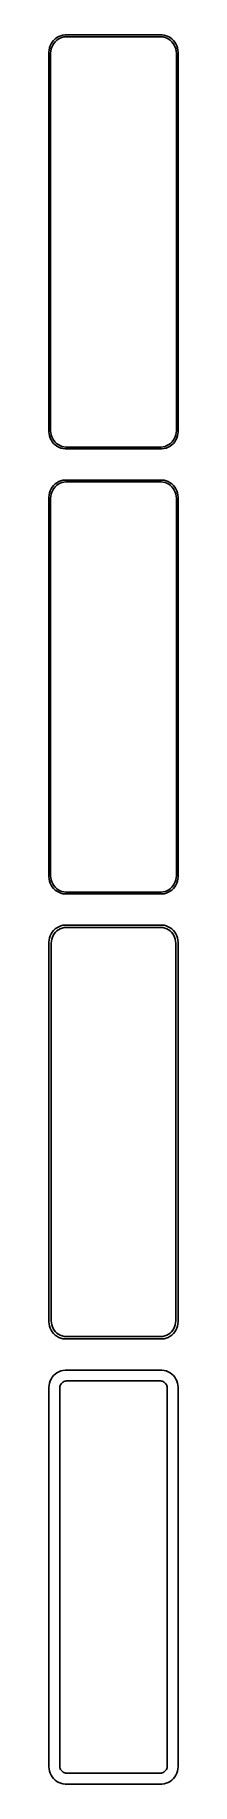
# Model space of a CAD drawing. Header units: metres. Extents: x -19 to 19, y 456 to 963.
import ezdxf

# ---------------------------------------------------------------- set-up
doc = ezdxf.new("R2010")
doc.units = ezdxf.units.M

msp = doc.modelspace()

# ---------------------------------------------------------------- linework, layer by layer
for p, q in [((-18.7106, 958.627), (-18.75, 958)), ((-18.5929, 959.243), (-18.7106, 958.627)), ((-18.3989, 959.841), (-18.5929, 959.243)), ((-18.1315, 960.409), (-18.3989, 959.841)), ((-18.25, 957.75), (-18.2125, 958.345)), ((-18.2125, 958.345), (-18.1008, 958.931)), ((-17.7951, 960.939), (-18.1315, 960.409)), ((-18.1008, 958.931), (-17.9164, 959.499)), ((-17.9164, 959.499), (-17.6624, 960.038)), ((-17.3948, 961.423), (-17.7951, 960.939)), ((-17.6624, 960.038), (-17.3428, 960.542)), ((-16.9371, 961.853), (-17.3948, 961.423)), ((-17.3428, 960.542), (-16.9626, 961.002)), ((-16.9626, 961.002), (-16.5278, 961.41)), ((-16.4291, 962.222), (-16.9371, 961.853)), ((-16.5278, 961.41), (-16.0452, 961.761)), ((-15.8789, 962.524), (-16.4291, 962.222)), ((-16.0452, 961.761), (-15.5224, 962.048)), ((-15.2951, 962.755), (-15.8789, 962.524)), ((-15.5224, 962.048), (-14.9678, 962.268)), ((-14.6869, 962.911), (-15.2951, 962.755)), ((-14.9678, 962.268), (-14.3901, 962.416)), ((-14.0639, 962.99), (-14.6869, 962.911)), ((-14.3901, 962.416), (-13.7982, 962.491)), ((14.0639, 962.99), (-14.0639, 962.99)), ((-13.7982, 962.491), (13.7982, 962.491)), ((13.7982, 962.491), (14.3901, 962.416)), ((14.6869, 962.911), (14.0639, 962.99)), ((14.3901, 962.416), (14.9678, 962.268)), ((15.2951, 962.755), (14.6869, 962.911)), ((14.9678, 962.268), (15.5224, 962.048)), ((15.8789, 962.524), (15.2951, 962.755)), ((15.5224, 962.048), (16.0452, 961.761)), ((16.4291, 962.222), (15.8789, 962.524)), ((16.0452, 961.761), (16.5278, 961.41)), ((16.9371, 961.853), (16.4291, 962.222)), ((16.5278, 961.41), (16.9626, 961.002)), ((17.3948, 961.423), (16.9371, 961.853)), ((16.9626, 961.002), (17.3428, 960.542)), ((17.3428, 960.542), (17.6624, 960.038)), ((17.7951, 960.939), (17.3948, 961.423)), ((17.6624, 960.038), (17.9164, 959.499)), ((18.1315, 960.409), (17.7951, 960.939)), ((17.9164, 959.499), (18.1008, 958.931)), ((18.1008, 958.931), (18.2125, 958.345)), ((18.3989, 959.841), (18.1315, 960.409)), ((18.2125, 958.345), (18.25, 957.75)), ((18.5929, 959.243), (18.3989, 959.841)), ((18.7106, 958.627), (18.5929, 959.243)), ((18.75, 958), (18.7106, 958.627)), ((-18.75, 958), (-18.75, 848)), ((-18.25, 848.25), (-18.25, 957.75)), ((18.25, 957.75), (18.25, 848.25)), ((18.75, 848), (18.75, 958)), ((-18.75, 848), (-18.7106, 847.373)), ((-18.7106, 847.373), (-18.5929, 846.757)), ((-18.5929, 846.757), (-18.3989, 846.159)), ((-18.2125, 847.655), (-18.25, 848.25)), ((-18.1008, 847.069), (-18.2125, 847.655)), ((-17.9164, 846.501), (-18.1008, 847.069)), ((18.1008, 847.069), (17.9164, 846.501)), ((18.2125, 847.655), (18.1008, 847.069)), ((18.25, 848.25), (18.2125, 847.655)), ((18.3989, 846.159), (18.5929, 846.757)), ((18.5929, 846.757), (18.7106, 847.373)), ((18.7106, 847.373), (18.75, 848)), ((-18.3989, 846.159), (-18.1315, 845.591)), ((-18.1315, 845.591), (-17.7951, 845.061)), ((-17.6624, 845.962), (-17.9164, 846.501)), ((-17.7951, 845.061), (-17.3948, 844.577)), ((-17.3428, 845.458), (-17.6624, 845.962)), ((-17.3948, 844.577), (-16.9371, 844.147)), ((-16.9626, 844.998), (-17.3428, 845.458)), ((-16.5278, 844.59), (-16.9626, 844.998)), ((-16.9371, 844.147), (-16.4291, 843.778)), ((-16.0452, 844.239), (-16.5278, 844.59)), ((-16.4291, 843.778), (-15.8789, 843.476)), ((-15.5224, 843.952), (-16.0452, 844.239)), ((-15.8789, 843.476), (-15.2951, 843.245)), ((-14.9678, 843.732), (-15.5224, 843.952)), ((-15.2951, 843.245), (-14.6869, 843.089)), ((-14.3901, 843.584), (-14.9678, 843.732)), ((-14.6869, 843.089), (-14.0639, 843.01)), ((-13.7982, 843.509), (-14.3901, 843.584)), ((-14.0639, 843.01), (14.0639, 843.01)), ((13.7982, 843.509), (-13.7982, 843.509)), ((14.3901, 843.584), (13.7982, 843.509)), ((14.0639, 843.01), (14.6869, 843.089)), ((14.9678, 843.732), (14.3901, 843.584)), ((14.6869, 843.089), (15.2951, 843.245)), ((15.5224, 843.952), (14.9678, 843.732)), ((15.2951, 843.245), (15.8789, 843.476)), ((16.0452, 844.239), (15.5224, 843.952)), ((15.8789, 843.476), (16.4291, 843.778)), ((16.5278, 844.59), (16.0452, 844.239)), ((16.4291, 843.778), (16.9371, 844.147)), ((16.9626, 844.998), (16.5278, 844.59)), ((16.9371, 844.147), (17.3948, 844.577)), ((17.3428, 845.458), (16.9626, 844.998)), ((17.6624, 845.962), (17.3428, 845.458)), ((17.3948, 844.577), (17.7951, 845.061)), ((17.9164, 846.501), (17.6624, 845.962)), ((17.7951, 845.061), (18.1315, 845.591)), ((18.1315, 845.591), (18.3989, 846.159)), ((-17.7951, 831.939), (-18.1315, 831.409)), ((-17.3948, 832.423), (-17.7951, 831.939)), ((-17.6624, 831.038), (-17.3428, 831.542)), ((-16.9371, 832.853), (-17.3948, 832.423)), ((-17.3428, 831.542), (-16.9626, 832.002)), ((-16.9626, 832.002), (-16.5278, 832.41)), ((-16.4291, 833.222), (-16.9371, 832.853)), ((-16.5278, 832.41), (-16.0452, 832.761)), ((-15.8789, 833.524), (-16.4291, 833.222)), ((-16.0452, 832.761), (-15.5224, 833.048)), ((-15.2951, 833.755), (-15.8789, 833.524)), ((-15.5224, 833.048), (-14.9678, 833.268)), ((-14.6869, 833.911), (-15.2951, 833.755)), ((-14.9678, 833.268), (-14.3901, 833.416)), ((-14.0639, 833.99), (-14.6869, 833.911)), ((-14.3901, 833.416), (-13.7982, 833.491)), ((14.0639, 833.99), (-14.0639, 833.99)), ((-13.7982, 833.491), (13.7982, 833.491)), ((13.7982, 833.491), (14.3901, 833.416)), ((14.6869, 833.911), (14.0639, 833.99)), ((14.3901, 833.416), (14.9678, 833.268)), ((15.2951, 833.755), (14.6869, 833.911)), ((14.9678, 833.268), (15.5224, 833.048)), ((15.8789, 833.524), (15.2951, 833.755)), ((15.5224, 833.048), (16.0452, 832.761)), ((16.4291, 833.222), (15.8789, 833.524)), ((16.0452, 832.761), (16.5278, 832.41)), ((16.9371, 832.853), (16.4291, 833.222)), ((16.5278, 832.41), (16.9626, 832.002)), ((17.3948, 832.423), (16.9371, 832.853)), ((16.9626, 832.002), (17.3428, 831.542)), ((17.3428, 831.542), (17.6624, 831.038)), ((17.7951, 831.939), (17.3948, 832.423)), ((18.1315, 831.409), (17.7951, 831.939)), ((-18.7106, 829.627), (-18.75, 829)), ((-18.75, 829), (-18.75, 719)), ((-18.5929, 830.243), (-18.7106, 829.627)), ((-18.3989, 830.841), (-18.5929, 830.243)), ((-18.1315, 831.409), (-18.3989, 830.841)), ((-18.25, 828.75), (-18.2125, 829.345)), ((-18.25, 719.25), (-18.25, 828.75)), ((-18.2125, 829.345), (-18.1008, 829.931)), ((-18.1008, 829.931), (-17.9164, 830.499)), ((-17.9164, 830.499), (-17.6624, 831.038)), ((17.6624, 831.038), (17.9164, 830.499)), ((17.9164, 830.499), (18.1008, 829.931)), ((18.1008, 829.931), (18.2125, 829.345)), ((18.3989, 830.841), (18.1315, 831.409)), ((18.2125, 829.345), (18.25, 828.75)), ((18.25, 828.75), (18.25, 719.25)), ((18.5929, 830.243), (18.3989, 830.841)), ((18.7106, 829.627), (18.5929, 830.243)), ((18.75, 829), (18.7106, 829.627)), ((18.75, 719), (18.75, 829)), ((-18.75, 719), (-18.7106, 718.373)), ((-18.7106, 718.373), (-18.5929, 717.757)), ((-18.5929, 717.757), (-18.3989, 717.159)), ((-18.3989, 717.159), (-18.1315, 716.591)), ((-18.2125, 718.655), (-18.25, 719.25)), ((-18.1008, 718.069), (-18.2125, 718.655)), ((-18.1315, 716.591), (-17.7951, 716.061)), ((-17.9164, 717.501), (-18.1008, 718.069)), ((-17.6624, 716.962), (-17.9164, 717.501)), ((-17.7951, 716.061), (-17.3948, 715.577)), ((-17.3428, 716.458), (-17.6624, 716.962)), ((-17.3948, 715.577), (-16.9371, 715.147)), ((-16.9626, 715.998), (-17.3428, 716.458)), ((-16.5278, 715.59), (-16.9626, 715.998)), ((-16.9371, 715.147), (-16.4291, 714.778)), ((-16.0452, 715.239), (-16.5278, 715.59)), ((-15.5224, 714.952), (-16.0452, 715.239)), ((-14.9678, 714.732), (-15.5224, 714.952)), ((15.5224, 714.952), (14.9678, 714.732)), ((16.0452, 715.239), (15.5224, 714.952)), ((16.5278, 715.59), (16.0452, 715.239)), ((16.4291, 714.778), (16.9371, 715.147)), ((16.9626, 715.998), (16.5278, 715.59)), ((16.9371, 715.147), (17.3948, 715.577)), ((17.3428, 716.458), (16.9626, 715.998)), ((17.6624, 716.962), (17.3428, 716.458)), ((17.3948, 715.577), (17.7951, 716.061)), ((17.9164, 717.501), (17.6624, 716.962)), ((17.7951, 716.061), (18.1315, 716.591)), ((18.1008, 718.069), (17.9164, 717.501)), ((18.2125, 718.655), (18.1008, 718.069)), ((18.1315, 716.591), (18.3989, 717.159)), ((18.25, 719.25), (18.2125, 718.655)), ((18.3989, 717.159), (18.5929, 717.757)), ((18.5929, 717.757), (18.7106, 718.373)), ((18.7106, 718.373), (18.75, 719)), ((-16.4291, 714.778), (-15.8789, 714.476)), ((-15.8789, 714.476), (-15.2951, 714.245)), ((-15.2951, 714.245), (-14.6869, 714.089)), ((-14.3901, 714.584), (-14.9678, 714.732)), ((-14.6869, 714.089), (-14.0639, 714.01)), ((-13.7982, 714.509), (-14.3901, 714.584)), ((-14.0639, 714.01), (14.0639, 714.01)), ((13.7982, 714.509), (-13.7982, 714.509)), ((14.3901, 714.584), (13.7982, 714.509)), ((14.0639, 714.01), (14.6869, 714.089)), ((14.9678, 714.732), (14.3901, 714.584)), ((14.6869, 714.089), (15.2951, 714.245)), ((15.2951, 714.245), (15.8789, 714.476)), ((15.8789, 714.476), (16.4291, 714.778)), ((-15.2951, 704.755), (-15.8789, 704.524)), ((-14.6869, 704.911), (-15.2951, 704.755)), ((-14.0639, 704.99), (-14.6869, 704.911)), ((14.0639, 704.99), (-14.0639, 704.99)), ((14.6869, 704.911), (14.0639, 704.99)), ((15.2951, 704.755), (14.6869, 704.911)), ((15.8789, 704.524), (15.2951, 704.755)), ((-18.7106, 700.627), (-18.75, 700)), ((-18.75, 700), (-18.75, 590)), ((-18.5929, 701.243), (-18.7106, 700.627)), ((-18.3989, 701.841), (-18.5929, 701.243)), ((-18.1315, 702.409), (-18.3989, 701.841)), ((-17.7951, 702.939), (-18.1315, 702.409)), ((-18.0784, 699.75), (-18.0423, 700.324)), ((-18.0784, 590.25), (-18.0784, 699.75)), ((-18.0423, 700.324), (-17.9346, 700.889)), ((-17.9346, 700.889), (-17.7569, 701.435)), ((-17.3948, 703.423), (-17.7951, 702.939)), ((-17.7569, 701.435), (-17.5121, 701.956)), ((-17.5121, 701.956), (-17.204, 702.441)), ((-16.9371, 703.853), (-17.3948, 703.423)), ((-17.204, 702.441), (-16.8375, 702.884)), ((-16.4291, 704.222), (-16.9371, 703.853)), ((-16.8375, 702.884), (-16.4184, 703.278)), ((-15.8789, 704.524), (-16.4291, 704.222)), ((-16.4184, 703.278), (-15.9532, 703.616)), ((-15.9532, 703.616), (-15.4494, 703.893)), ((-15.4494, 703.893), (-14.9148, 704.104)), ((-14.9148, 704.104), (-14.3579, 704.247)), ((-14.3579, 704.247), (-13.7875, 704.319)), ((-13.7875, 704.319), (13.7875, 704.319)), ((13.7875, 704.319), (14.3579, 704.247)), ((14.3579, 704.247), (14.9148, 704.104)), ((14.9148, 704.104), (15.4494, 703.893)), ((15.4494, 703.893), (15.9532, 703.616)), ((16.4291, 704.222), (15.8789, 704.524)), ((15.9532, 703.616), (16.4184, 703.278)), ((16.4184, 703.278), (16.8375, 702.884)), ((16.9371, 703.853), (16.4291, 704.222)), ((16.8375, 702.884), (17.204, 702.441)), ((17.3948, 703.423), (16.9371, 703.853)), ((17.204, 702.441), (17.5121, 701.956)), ((17.7951, 702.939), (17.3948, 703.423)), ((17.5121, 701.956), (17.7569, 701.435)), ((17.7569, 701.435), (17.9346, 700.889)), ((18.1315, 702.409), (17.7951, 702.939)), ((17.9346, 700.889), (18.0423, 700.324)), ((18.0423, 700.324), (18.0784, 699.75)), ((18.0784, 699.75), (18.0784, 590.25)), ((18.3989, 701.841), (18.1315, 702.409)), ((18.5929, 701.243), (18.3989, 701.841)), ((18.7106, 700.627), (18.5929, 701.243)), ((18.75, 700), (18.7106, 700.627)), ((18.75, 590), (18.75, 700)), ((-18.75, 590), (-18.7106, 589.373)), ((-18.7106, 589.373), (-18.5929, 588.757)), ((-18.5929, 588.757), (-18.3989, 588.159)), ((-18.3989, 588.159), (-18.1315, 587.591)), ((-18.0423, 589.676), (-18.0784, 590.25)), ((-17.9346, 589.111), (-18.0423, 589.676)), ((-17.7569, 588.565), (-17.9346, 589.111)), ((-17.5121, 588.044), (-17.7569, 588.565)), ((17.7569, 588.565), (17.5121, 588.044)), ((17.9346, 589.111), (17.7569, 588.565)), ((18.0423, 589.676), (17.9346, 589.111)), ((18.0784, 590.25), (18.0423, 589.676)), ((18.1315, 587.591), (18.3989, 588.159)), ((18.3989, 588.159), (18.5929, 588.757)), ((18.5929, 588.757), (18.7106, 589.373)), ((18.7106, 589.373), (18.75, 590)), ((-18.1315, 587.591), (-17.7951, 587.061)), ((-17.7951, 587.061), (-17.3948, 586.577)), ((-17.204, 587.559), (-17.5121, 588.044)), ((-17.3948, 586.577), (-16.9371, 586.147)), ((-16.8375, 587.116), (-17.204, 587.559)), ((-16.9371, 586.147), (-16.4291, 585.778)), ((-16.4184, 586.722), (-16.8375, 587.116)), ((-16.4291, 585.778), (-15.8789, 585.476)), ((-15.9532, 586.384), (-16.4184, 586.722)), ((-15.4494, 586.107), (-15.9532, 586.384)), ((-15.8789, 585.476), (-15.2951, 585.245)), ((-14.9148, 585.896), (-15.4494, 586.107)), ((-15.2951, 585.245), (-14.6869, 585.089)), ((-14.3579, 585.753), (-14.9148, 585.896)), ((-14.6869, 585.089), (-14.0639, 585.01)), ((-13.7875, 585.681), (-14.3579, 585.753)), ((-14.0639, 585.01), (14.0639, 585.01)), ((13.7875, 585.681), (-13.7875, 585.681)), ((14.3579, 585.753), (13.7875, 585.681)), ((14.0639, 585.01), (14.6869, 585.089)), ((14.9148, 585.896), (14.3579, 585.753)), ((14.6869, 585.089), (15.2951, 585.245)), ((15.4494, 586.107), (14.9148, 585.896)), ((15.2951, 585.245), (15.8789, 585.476)), ((15.9532, 586.384), (15.4494, 586.107)), ((15.8789, 585.476), (16.4291, 585.778)), ((16.4184, 586.722), (15.9532, 586.384)), ((16.8375, 587.116), (16.4184, 586.722)), ((16.4291, 585.778), (16.9371, 586.147)), ((17.204, 587.559), (16.8375, 587.116)), ((16.9371, 586.147), (17.3948, 586.577)), ((17.5121, 588.044), (17.204, 587.559)), ((17.3948, 586.577), (17.7951, 587.061)), ((17.7951, 587.061), (18.1315, 587.591)), ((-18.1315, 573.409), (-18.3989, 572.841)), ((-17.7951, 573.939), (-18.1315, 573.409)), ((-17.3948, 574.423), (-17.7951, 573.939)), ((-16.9371, 574.853), (-17.3948, 574.423)), ((-16.4291, 575.222), (-16.9371, 574.853)), ((-15.8789, 575.524), (-16.4291, 575.222)), ((-15.2951, 575.755), (-15.8789, 575.524)), ((-14.6869, 575.911), (-15.2951, 575.755)), ((-14.0639, 575.99), (-14.6869, 575.911)), ((14.0639, 575.99), (-14.0639, 575.99)), ((14.6869, 575.911), (14.0639, 575.99)), ((15.2951, 575.755), (14.6869, 575.911)), ((15.8789, 575.524), (15.2951, 575.755)), ((16.4291, 575.222), (15.8789, 575.524)), ((16.9371, 574.853), (16.4291, 575.222)), ((17.3948, 574.423), (16.9371, 574.853)), ((17.7951, 573.939), (17.3948, 574.423)), ((18.1315, 573.409), (17.7951, 573.939)), ((18.3989, 572.841), (18.1315, 573.409)), ((-18.7106, 571.627), (-18.75, 571)), ((-18.75, 571), (-18.75, 461)), ((-18.5929, 572.243), (-18.7106, 571.627)), ((-18.3989, 572.841), (-18.5929, 572.243)), ((-15.6096, 570.75), (-15.593, 571.014)), ((-15.6096, 461.25), (-15.6096, 570.75)), ((-15.593, 571.014), (-15.5434, 571.275)), ((-15.5434, 571.275), (-15.4615, 571.527)), ((-15.4615, 571.527), (-15.3487, 571.766)), ((-15.3487, 571.766), (-15.2067, 571.99)), ((-15.2067, 571.99), (-15.0378, 572.194)), ((-15.0378, 572.194), (-14.8447, 572.375)), ((-14.8447, 572.375), (-14.6304, 572.531)), ((-14.6304, 572.531), (-14.3982, 572.659)), ((-14.3982, 572.659), (-14.1519, 572.756)), ((-14.1519, 572.756), (-13.8953, 572.822)), ((-13.8953, 572.822), (-13.6325, 572.855)), ((-13.6325, 572.855), (13.6325, 572.855)), ((13.6325, 572.855), (13.8953, 572.822)), ((13.8953, 572.822), (14.1519, 572.756)), ((14.1519, 572.756), (14.3982, 572.659)), ((14.3982, 572.659), (14.6304, 572.531)), ((14.6304, 572.531), (14.8447, 572.375)), ((14.8447, 572.375), (15.0378, 572.194)), ((15.0378, 572.194), (15.2067, 571.99)), ((15.2067, 571.99), (15.3487, 571.766)), ((15.3487, 571.766), (15.4615, 571.527)), ((15.4615, 571.527), (15.5434, 571.275)), ((15.5434, 571.275), (15.593, 571.014)), ((15.593, 571.014), (15.6096, 570.75)), ((15.6096, 570.75), (15.6096, 461.25)), ((18.5929, 572.243), (18.3989, 572.841)), ((18.7106, 571.627), (18.5929, 572.243)), ((18.75, 571), (18.7106, 571.627)), ((18.75, 461), (18.75, 571)), ((-18.75, 461), (-18.7106, 460.373)), ((-18.7106, 460.373), (-18.5929, 459.757)), ((-18.5929, 459.757), (-18.3989, 459.159)), ((-18.3989, 459.159), (-18.1315, 458.591)), ((-18.1315, 458.591), (-17.7951, 458.061)), ((-17.7951, 458.061), (-17.3948, 457.577)), ((-17.3948, 457.577), (-16.9371, 457.147)), ((-16.9371, 457.147), (-16.4291, 456.778)), ((-16.4291, 456.778), (-15.8789, 456.476)), ((-15.8789, 456.476), (-15.2951, 456.245)), ((-15.593, 460.986), (-15.6096, 461.25)), ((-15.5434, 460.725), (-15.593, 460.986)), ((-15.4615, 460.473), (-15.5434, 460.725)), ((-15.3487, 460.234), (-15.4615, 460.473)), ((-15.2067, 460.01), (-15.3487, 460.234)), ((-15.0378, 459.806), (-15.2067, 460.01)), ((-14.8447, 459.625), (-15.0378, 459.806)), ((-14.6304, 459.469), (-14.8447, 459.625)), ((-14.3982, 459.341), (-14.6304, 459.469)), ((-14.1519, 459.244), (-14.3982, 459.341)), ((-13.8953, 459.178), (-14.1519, 459.244)), ((-13.6325, 459.145), (-13.8953, 459.178)), ((13.6325, 459.145), (-13.6325, 459.145)), ((13.8953, 459.178), (13.6325, 459.145)), ((14.1519, 459.244), (13.8953, 459.178)), ((14.3982, 459.341), (14.1519, 459.244)), ((14.6304, 459.469), (14.3982, 459.341)), ((14.8447, 459.625), (14.6304, 459.469)), ((15.0378, 459.806), (14.8447, 459.625)), ((15.2067, 460.01), (15.0378, 459.806)), ((15.3487, 460.234), (15.2067, 460.01)), ((15.2951, 456.245), (15.8789, 456.476)), ((15.4615, 460.473), (15.3487, 460.234)), ((15.5434, 460.725), (15.4615, 460.473)), ((15.593, 460.986), (15.5434, 460.725)), ((15.6096, 461.25), (15.593, 460.986)), ((15.8789, 456.476), (16.4291, 456.778)), ((16.4291, 456.778), (16.9371, 457.147)), ((16.9371, 457.147), (17.3948, 457.577)), ((17.3948, 457.577), (17.7951, 458.061)), ((17.7951, 458.061), (18.1315, 458.591)), ((18.1315, 458.591), (18.3989, 459.159)), ((18.3989, 459.159), (18.5929, 459.757)), ((18.5929, 459.757), (18.7106, 460.373)), ((18.7106, 460.373), (18.75, 461)), ((-15.2951, 456.245), (-14.6869, 456.089)), ((-14.6869, 456.089), (-14.0639, 456.01)), ((-14.0639, 456.01), (14.0639, 456.01)), ((14.0639, 456.01), (14.6869, 456.089)), ((14.6869, 456.089), (15.2951, 456.245))]:
    msp.add_line(p, q)

doc.saveas('drawing.dxf')
